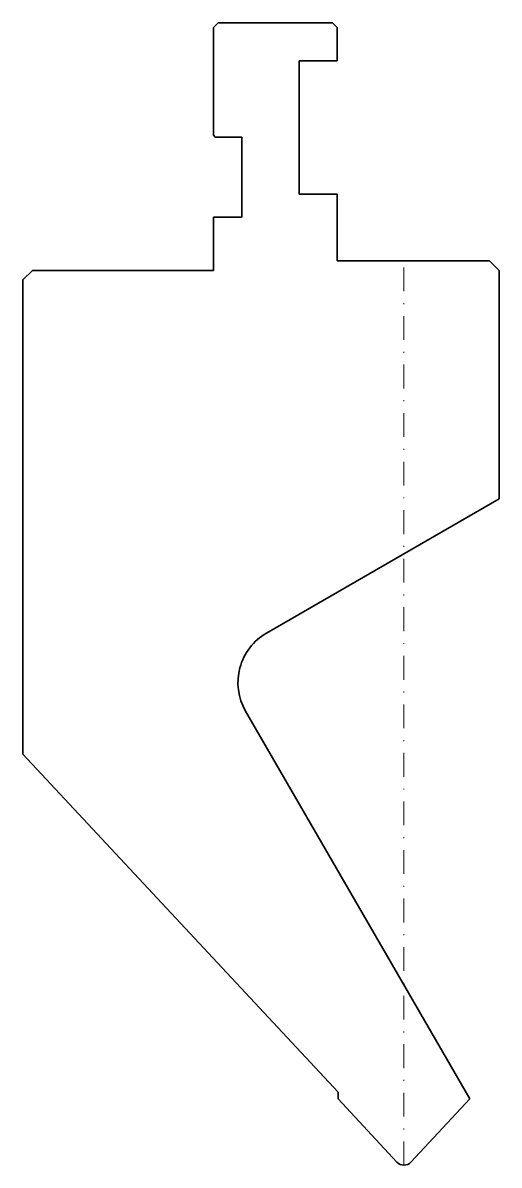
# Model space of a CAD drawing. Header units: millimetres. Extents: x -40 to 10, y 0 to 120.
import ezdxf

# ---------------------------------------------------------------- set-up
doc = ezdxf.new("R2010")
doc.units = ezdxf.units.MM
doc.header["$LTSCALE"] = 5
doc.linetypes.add('AUSGEZOGEN', pattern=[0])
doc.linetypes.add('DASHDOT', pattern=[1, 0.5, -0.25, 0, -0.25])
doc.layers.add('2', color=7, linetype='Continuous')

msp = doc.modelspace()

# ---------------------------------------------------------------- linework, layer by layer
at = {"layer": '2', "color": 7, "linetype": 'AUSGEZOGEN', "lineweight": 35}
for p, q in [((-20, 119.5), (-19.5, 120)), ((-20, 108.2), (-20, 119.5)), ((-19.5, 120), (-7.5, 120)), ((-7.5, 120), (-7, 119.5)), ((-7, 119.5), (-7, 116)), ((-7, 116), (-11, 116)), ((-11, 116), (-11, 102)), ((-19.8, 108), (-20, 108.2)), ((-17, 108), (-19.8, 108)), ((-17, 99.6), (-17, 108)), ((-11, 102), (-7, 102)), ((-7, 102), (-7, 95)), ((-20, 94), (-20, 99.6)), ((-20, 99.6), (-17, 99.6)), ((-7, 95), (9, 95)), ((9, 95), (10, 94)), ((-40, 93), (-39, 94)), ((-39, 94), (-20, 94)), ((10, 94), (10, 70)), ((-40, 43.16), (-40, 93)), ((10, 70), (-14.42, 55.9)), ((-16.62, 47.7), (6.91, 6.95)), ((-6.91, 7.68), (-40, 43.16)), ((-6.91, 6.95), (-6.91, 7.68)), ((-0.73, 0.32), (-6.91, 6.95)), ((6.91, 6.95), (0.73, 0.32))]:
    msp.add_line(p, q, dxfattribs=at)
at = {"layer": '2', "color": 7, "linetype": 'DASHDOT', "lineweight": 18}
msp.add_line((0, 0), (0, 95), dxfattribs=at)
at = {"layer": '2', "color": 7, "linetype": 'AUSGEZOGEN', "lineweight": 35}
for centre, radius, start, end in [((-11.42, 50.7), 6, 120, 210), ((0, 1), 1, 223, 317)]:
    msp.add_arc(centre, radius, start, end, dxfattribs=at)

doc.saveas('drawing.dxf')
